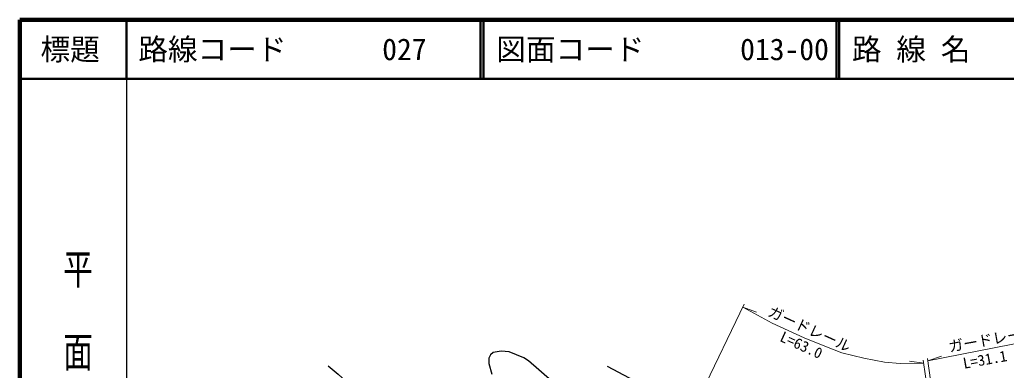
# Model space of a CAD drawing. Units: millimetres, scale not verified. Extents: x 40000 to 680000, y 20000 to 380000.
# Drawn here: x 40000 to 206411, y 320784 to 380000 of the extents above; entities that cross this region are included whole.
import ezdxf
from ezdxf.enums import TextEntityAlignment as Align

# ---------------------------------------------------------------- set-up
doc = ezdxf.new("R2010")
doc.units = ezdxf.units.MM
doc.header["$LTSCALE"] = 1000
for name, color, linetype, lineweight in [('M-BGD', 7, 'Continuous', 25), ('M-STR-HTXT', 7, 'Continuous', 13), ('M-TTL', 2, 'Continuous', 140), ('M-TTL-BAND', 7, 'Continuous', 25), ('M-TTL-LINE', 7, 'Continuous', 50)]:
    doc.layers.add(name, color=color, linetype=linetype, lineweight=lineweight)
doc.layers.add('M-TTL-TXT', color=7, linetype='Continuous')
doc.styles.add('@ＭＳ ゴシック', font='')
doc.styles.add('ＭＳ ゴシック', font='')
doc.styles.get('@ＭＳ ゴシック').set_extended_font_data('@MS Gothic')
doc.styles.get('ＭＳ ゴシック').set_extended_font_data('MS Gothic')

msp = doc.modelspace()

# ---------------------------------------------------------------- linework, layer by layer
at = {"layer": 'M-BGD'}
msp.add_line((153466, 313868), (139128, 321443), dxfattribs=at)
for points in [[(129744, 318947), (125827, 322384), (125035, 322887), (122562, 323909), (121188, 324031), (119876, 323787), (119433, 323421), (119112, 322841), (119143, 321910), (119662, 320125)], [(92014, 321517), (93708, 320139), (95777, 318228), (99202, 314846), (102385, 310869), (104454, 308165), (107374, 304885), (109128, 302521), (110366, 301311)]]:
    msp.add_lwpolyline(points, dxfattribs=at)
at = {"layer": 'M-STR-HTXT'}
for p, q in [((139567, 285120), (162196, 331926)), ((161953, 331423), (164271, 330614)), ((193178, 322380), (215875, 326832)), ((193178, 322380), (195498, 323183)), ((192489, 321977), (190061, 322335)), ((194703, 305871), (192415, 322515)), ((193122, 322768), (195394, 305965))]:
    msp.add_line(p, q, dxfattribs=at)
msp.add_lwpolyline([(161953, 331423), (166934, 328758), (172329, 326294), (175507, 324946), (178675, 323733), (182380, 322804), (185884, 322153), (188498, 321941), (192489, 321977)], dxfattribs=at)
at = {"layer": 'M-TTL'}
for p, q in [((40000, 380000), (40000, 20000)), ((680000, 380000), (40000, 380000))]:
    msp.add_line(p, q, dxfattribs=at)
at = {"layer": 'M-TTL-BAND'}
msp.add_line((58000, 370000), (58000, 20000), dxfattribs=at)
at = {"layer": 'M-TTL-LINE'}
for p, q in [((58000, 380000), (58000, 370000)), ((117750, 380000), (117750, 370000)), ((118250, 380000), (118250, 370000)), ((177750, 380000), (177750, 370000)), ((178250, 380000), (178250, 370000)), ((40000, 370000), (680000, 370000))]:
    msp.add_line(p, q, dxfattribs=at)

# ---------------------------------------------------------------- texts
at = {"layer": 'M-STR-HTXT', "style": 'ＭＳ ゴシック'}
for s, rotation, p in [('ガードレール', 335.456, (165802, 329547)), ('ガードレール', 10.2, (196958, 323313)), ('L=63.0', 335.456, (167836, 325275)), ('L=31.1', 10.2, (199388, 320493))]:
    msp.add_text(s, height=1833, rotation=rotation, dxfattribs=at).set_placement(p, align=Align.BOTTOM_LEFT)
at = {"layer": 'M-TTL-BAND', "style": '@ＭＳ ゴシック', "width": 1.4}
msp.add_text('平  面  図', height=3666, rotation=270, dxfattribs=at).set_placement((49777, 306475), align=Align.MIDDLE_RIGHT)
at = {"layer": 'M-TTL-TXT', "style": 'ＭＳ ゴシック'}
msp.add_text('標題', height=3666, dxfattribs=at).set_placement((48500, 375000), align=Align.MIDDLE_CENTER)
for s, p in [('路線コード', (60000, 375000)), ('027', (101142, 375000)), ('図面コード', (120380, 375000)), ('013-00', (161521, 375000)), ('路 線 名', (180380, 375000))]:
    msp.add_text(s, height=3666, dxfattribs=at).set_placement(p, align=Align.MIDDLE_LEFT)

doc.saveas('drawing.dxf')
